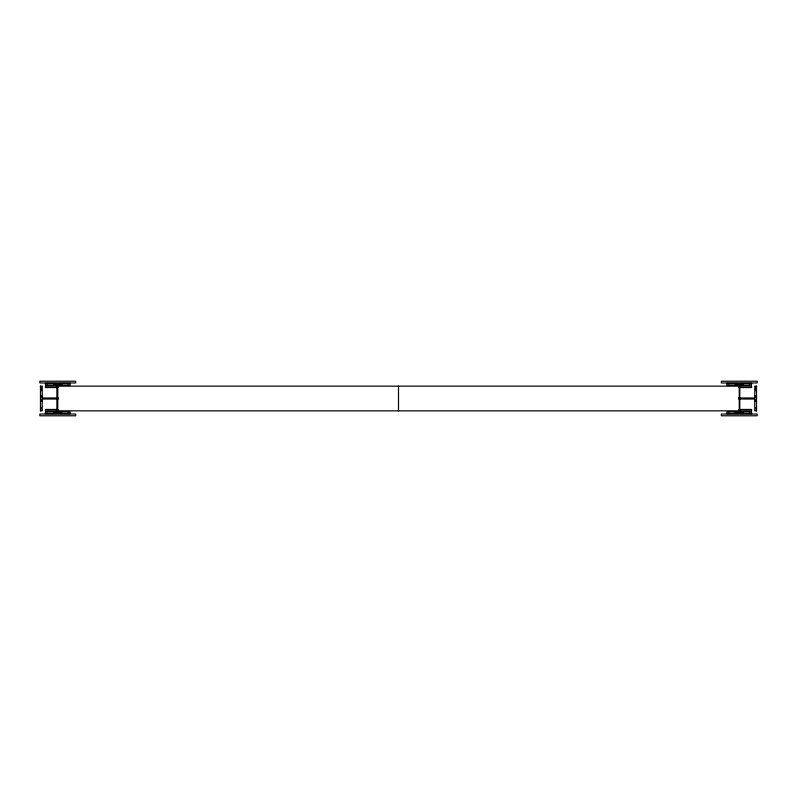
<?xml version="1.0" encoding="UTF-8"?>
<svg xmlns="http://www.w3.org/2000/svg" width="797" height="797" viewBox="0 0 797 797"><rect width="100%" height="100%" fill="white"/><g stroke="black" fill="none" stroke-linecap="round" stroke-linejoin="round"><path stroke-width="1.2" d="M755.885 390.829L756.532 386.156L754.759 386.156L754.759 397.992L738.63 397.992M58.37 399.008L42.241 399.008L42.241 410.844L40.468 410.844L40.996 407.297M41.892 401.379L42.241 399.008M754.759 397.992L755.108 395.621M755.994 389.703L756.532 386.156L756.532 410.844L754.759 410.844L754.759 399.008L738.63 399.008M61.767 384.543L58.201 385.021L58.201 387.472M67.715 383.755L70.096 383.437L70.096 385.021L45.409 385.021L45.409 383.437L70.096 383.437M45.409 413.563L70.096 413.563L70.096 411.979L45.409 411.979L45.409 413.563L47.79 413.245M53.738 412.457L57.304 411.979L57.304 385.021L53.738 384.543M739.696 385.021L743.262 384.543M749.21 383.755L751.591 383.437L751.591 385.021L726.904 385.021L726.904 383.437L751.591 383.437M726.904 413.563L751.591 413.563L751.591 411.979L726.904 411.979L726.904 413.563L729.285 413.245M735.232 412.457L738.799 411.979M57.334 387.541L45.409 387.541L45.409 386.156L751.591 386.156L751.591 387.541L739.666 387.541M41.892 395.621L42.241 397.992L58.37 397.992M57.334 409.459L45.409 409.459L45.409 410.844L751.591 410.844L751.591 409.459L739.666 409.459M726.904 383.437L729.285 383.755M735.232 384.543L738.799 385.021M739.696 411.979L743.262 412.457M749.21 413.245L751.591 413.563M45.409 383.437L47.79 383.755M61.767 412.457L58.201 411.979L58.201 409.528M67.715 413.245L70.096 413.563M754.759 399.008L755.108 401.379M755.994 407.297L756.532 410.844M40.996 389.703L40.468 386.156L42.241 386.156L42.241 397.992M41.115 390.829L40.468 386.156L40.468 410.844M739.247 386.156L739.247 410.844M738.799 387.472L738.709 382.968L721.345 382.968L721.345 381.215L757.15 381.215L757.15 382.968L739.795 382.968L739.795 414.032L757.15 414.032L757.15 415.785L721.345 415.785L721.345 414.032L738.709 414.032L738.799 409.528M398.5 386.156L398.5 410.844M58.291 386.694L58.291 382.968L75.655 382.968L75.655 381.215L39.85 381.215L39.85 382.968L57.205 382.968L57.205 414.032L39.85 414.032L39.85 415.785L75.655 415.785L75.655 414.032L58.291 414.032L58.291 410.306M57.753 386.156L57.753 410.844"/></g></svg>
